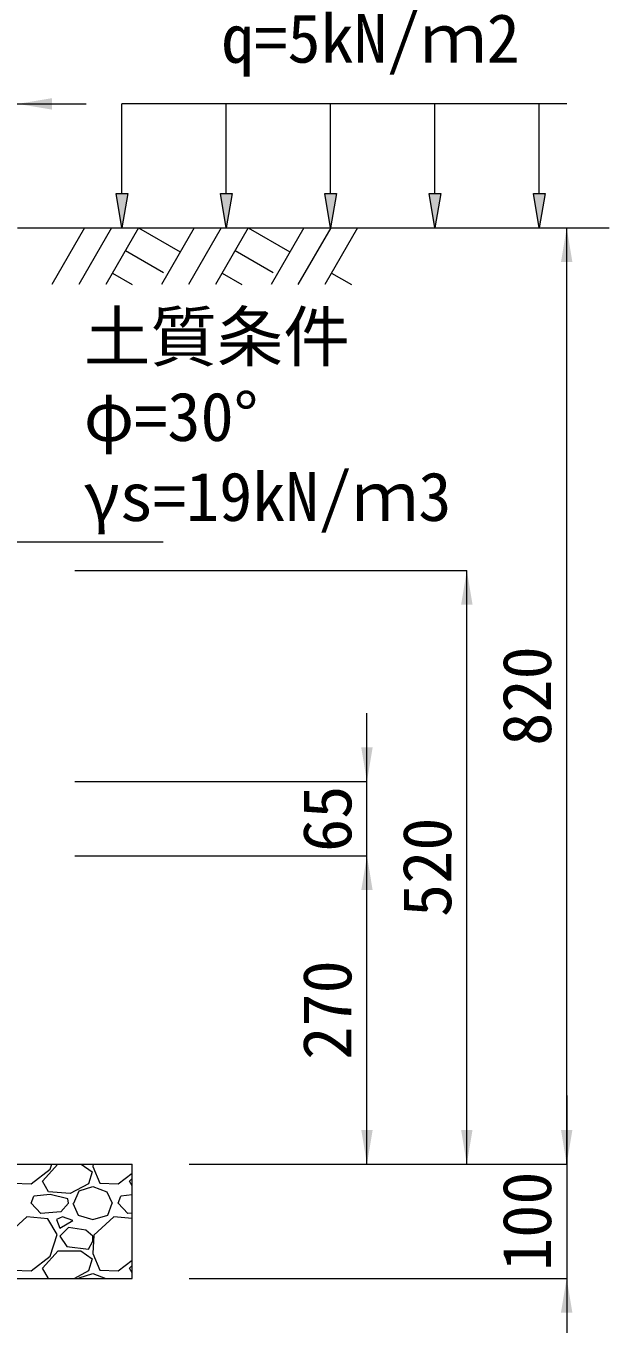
# Model space of a CAD drawing. Units: millimetres at full size, sheet at 1:20. Extents: x 201886 to 211886, y 860265 to 873235.
# Drawn here: x 203236 to 203747, y 864367 to 865504 of the extents above; entities that cross this region are included whole.
import ezdxf
from ezdxf.enums import TextEntityAlignment as Align

# ---------------------------------------------------------------- set-up
doc = ezdxf.new("R2010")
doc.units = ezdxf.units.MM
doc.header["$LTSCALE"] = 20
doc.linetypes.add('USER2', pattern=[28.575, 19.05, -3.175, 3.175, -3.175])
for name, color, linetype, lineweight in [('0_2', 7, 'Continuous', 20), ('ハッチング', 7, 'Continuous', 5), ('寸法線', 7, 'Continuous', 13), ('補助線', 8, 'USER2', 13)]:
    doc.layers.add(name, color=color, linetype=linetype, lineweight=lineweight)
doc.layers.add('文字', color=7, linetype='Continuous')
doc.styles.add('ＭＳ ゴシック', font='')
doc.styles.get('ＭＳ ゴシック').set_extended_font_data('MS Gothic')

# ---------------------------------------------------------------- blocks, each defined once
blk = doc.blocks.new('filled_arrow')
at = {"color": 0, "linetype": 'Continuous', "lineweight": -2}
blk.add_solid([(7.5, 1.25), (0, 0), (7.5, -1.25)], dxfattribs=at)

msp = doc.modelspace()

# ---------------------------------------------------------------- hatches: boundary and pattern name
at = {"layer": '寸法線'}
for points in [[(203325.26, 865357.25), (203320.26, 865327.25), (203315.26, 865357.25)], [(203416.67, 865357.25), (203411.67, 865327.25), (203406.67, 865357.25)], [(203508.09, 865357.25), (203503.09, 865327.25), (203498.09, 865357.25)], [(203599.5, 865357.25), (203594.5, 865327.25), (203589.5, 865357.25)], [(203690.91, 865357.25), (203685.91, 865327.25), (203680.91, 865357.25)]]:
    msp.add_hatch(color=256, dxfattribs=at).paths.add_polyline_path(points)

# ---------------------------------------------------------------- linework, layer by layer
at = {"layer": '0_2'}
for p, q in [((203228.85, 865327.25), (203747.01, 865327.25)), ((202569.1, 864507.25), (203329.1, 864507.25)), ((203329.1, 864407.25), (203329.1, 864507.25)), ((202569.1, 864407.25), (203329.1, 864407.25))]:
    msp.add_line(p, q, dxfattribs=at)
at = {"layer": 'ハッチング', "lineweight": 9}
for p, q in [((203287.5, 865327.24), (203258.85, 865277.62)), ((203311.12, 865327.24), (203282.47, 865277.62)), ((203334.74, 865327.24), (203306.09, 865277.62)), ((203334.74, 865327.24), (203371.31, 865306.13)), ((203383.5, 865327.24), (203354.85, 865277.62)), ((203407.12, 865327.24), (203378.47, 865277.62)), ((203430.74, 865327.24), (203402.09, 865277.62)), ((203430.74, 865327.24), (203467.31, 865306.13)), ((203479.5, 865327.24), (203450.85, 865277.62)), ((203503.12, 865327.24), (203474.47, 865277.62)), ((203526.74, 865327.24), (203498.09, 865277.62)), ((203323.32, 865307.46), (203356.73, 865288.17)), ((203419.32, 865307.46), (203452.73, 865288.17)), ((203311.9, 865287.68), (203329.31, 865277.62)), ((203407.9, 865287.68), (203425.31, 865277.62)), ((203503.9, 865287.68), (203521.31, 865277.62))]:
    msp.add_line(p, q, dxfattribs=at)
at = {"layer": 'ハッチング'}
for p, q in [((203250.59, 864492.25), (203264.09, 864507.25)), ((203257.45, 864502.92), (203258.84, 864507.25)), ((203284.47, 864507.25), (203294.03, 864500.64)), ((203294.88, 864507.25), (203294.79, 864505.21)), ((203240.69, 864489.97), (203257.45, 864502.92)), ((203294.03, 864500.64), (203290.98, 864489.97)), ((203294.79, 864505.21), (203300.88, 864490.73)), ((203316.89, 864489.97), (203329.1, 864499.4)), ((203224.68, 864490.73), (203240.69, 864489.97)), ((203255.93, 864483.11), (203250.59, 864492.25)), ((203290.98, 864489.97), (203274.98, 864481.59)), ((203282.6, 864483.87), (203294.79, 864487.68)), ((203294.79, 864487.68), (203306.98, 864483.11)), ((203300.88, 864490.73), (203316.89, 864489.97)), ((203326.79, 864492.25), (203329.1, 864494.82)), ((203329.1, 864488.3), (203326.79, 864492.25)), ((203240.69, 864473.2), (203242.97, 864479.3)), ((203249.07, 864464.06), (203240.69, 864473.2)), ((203257.45, 864480.82), (203242.97, 864479.3)), ((203274.98, 864481.59), (203255.93, 864483.11)), ((203272.69, 864477.01), (203257.45, 864480.82)), ((203273.45, 864473.2), (203266.59, 864465.58)), ((203273.45, 864473.2), (203272.69, 864477.01)), ((203277.26, 864473.2), (203281.83, 864462.54)), ((203278.02, 864473.2), (203282.6, 864483.87)), ((203306.98, 864483.11), (203311.55, 864473.2)), ((203307.74, 864462.54), (203311.55, 864473.2)), ((203316.89, 864473.2), (203319.17, 864479.3)), ((203325.27, 864464.06), (203316.89, 864473.2)), ((203329.1, 864480.34), (203319.17, 864479.3)), ((203266.59, 864465.58), (203249.07, 864464.06)), ((203281.83, 864462.54), (203294.79, 864458.73)), ((203294.79, 864458.73), (203307.74, 864462.54)), ((203329.1, 864464.39), (203325.27, 864464.06)), ((203236.88, 864461.01), (203219.35, 864445.01)), ((203255.16, 864459.49), (203236.88, 864461.01)), ((203263.55, 864445.77), (203255.16, 864459.49)), ((203268.12, 864461.01), (203262.78, 864458.73)), ((203262.78, 864458.73), (203265.83, 864451.11)), ((203265.83, 864451.11), (203277.26, 864457.96)), ((203273.45, 864451.87), (203265.83, 864444.25)), ((203277.26, 864457.96), (203268.12, 864461.01)), ((203288.69, 864449.58), (203273.45, 864451.87)), ((203313.08, 864461.01), (203295.55, 864445.01)), ((203329.1, 864459.68), (203313.08, 864461.01)), ((203257.45, 864426.72), (203263.55, 864445.77)), ((203265.83, 864444.25), (203271.93, 864435.1)), ((203294.79, 864444.25), (203288.69, 864449.58)), ((203290.98, 864432.82), (203294.79, 864439.68)), ((203295.55, 864445.01), (203294.79, 864429.01)), ((203294.79, 864439.68), (203294.79, 864444.25)), ((203250.59, 864416.05), (203264.31, 864431.29)), ((203264.31, 864431.29), (203284.12, 864431.29)), ((203271.93, 864435.1), (203290.98, 864432.82)), ((203284.12, 864431.29), (203294.03, 864424.44)), ((203294.79, 864429.01), (203300.88, 864414.53)), ((203240.69, 864413.77), (203257.45, 864426.72)), ((203294.03, 864424.44), (203290.98, 864413.77)), ((203316.89, 864413.77), (203329.1, 864423.2)), ((203326.79, 864416.05), (203329.1, 864418.62)), ((203224.68, 864414.53), (203240.69, 864413.77)), ((203255.73, 864407.25), (203250.59, 864416.05)), ((203290.98, 864413.77), (203278.54, 864407.25)), ((203282.42, 864407.25), (203282.6, 864407.67)), ((203282.6, 864407.67), (203294.79, 864411.48)), ((203294.79, 864411.48), (203306.07, 864407.25)), ((203300.88, 864414.53), (203316.89, 864413.77)), ((203329.1, 864412.1), (203326.79, 864416.05))]:
    msp.add_line(p, q, dxfattribs=at)
at = {"layer": '寸法線'}
for p, q in [((203118.85, 865435.8), (203288.85, 865435.8)), ((203278.85, 865327.25), (203709.89, 865327.25)), ((203709.89, 864507.25), (203709.89, 865327.25)), ((203278.85, 865027.25), (203622.39, 865027.25)), ((203622.39, 864507.25), (203622.39, 865027.25)), ((203534.89, 864717.25), (203534.89, 864902.25)), ((203278.85, 864842.25), (203534.89, 864842.25)), ((203278.85, 864777.25), (203534.89, 864777.25)), ((203278.85, 864777.25), (203534.89, 864777.25)), ((203534.89, 864507.25), (203534.89, 864777.25)), ((203709.89, 864567.25), (203709.89, 864347.25)), ((203379.1, 864507.25), (203709.89, 864507.25)), ((203379.1, 864507.25), (203622.39, 864507.25)), ((203379.1, 864507.25), (203534.89, 864507.25)), ((203379.1, 864507.25), (203709.89, 864507.25)), ((203379.1, 864407.25), (203709.89, 864407.25))]:
    msp.add_line(p, q, dxfattribs=at)
at = {"layer": '寸法線', "lineweight": 9}
for p, q in [((203709.89, 865435.8), (203320.26, 865435.8)), ((203320.26, 865357.25), (203320.26, 865435.8)), ((203411.67, 865357.25), (203411.67, 865435.8)), ((203503.09, 865357.25), (203503.09, 865435.8)), ((203594.5, 865357.25), (203594.5, 865435.8)), ((203685.91, 865357.25), (203685.91, 865435.8))]:
    msp.add_line(p, q, dxfattribs=at)
for points in [[(203325.26, 865357.25), (203320.26, 865327.25), (203315.26, 865357.25)], [(203416.67, 865357.25), (203411.67, 865327.25), (203406.67, 865357.25)], [(203508.09, 865357.25), (203503.09, 865327.25), (203498.09, 865357.25)], [(203599.5, 865357.25), (203594.5, 865327.25), (203589.5, 865357.25)], [(203690.91, 865357.25), (203685.91, 865327.25), (203680.91, 865357.25)]]:
    msp.add_lwpolyline(points, close=True, dxfattribs=at)
at = {"layer": '補助線'}
msp.add_line((203105.85, 865052.25), (203356.38, 865052.25), dxfattribs=at)

# ---------------------------------------------------------------- block references
at = {"layer": '寸法線', "xscale": 4, "yscale": 4}
msp.add_blockref('filled_arrow', (203228.85, 865435.8), dxfattribs=at)
for p, rotation in [((203709.89, 865327.25), 270), ((203622.39, 865027.25), 270), ((203534.89, 864842.25), 90), ((203534.89, 864777.25), 270), ((203534.89, 864777.25), 270), ((203534.89, 864507.25), 90), ((203622.39, 864507.25), 90), ((203709.89, 864507.25), 90), ((203709.89, 864507.25), 90), ((203709.89, 864407.25), 270)]:
    msp.add_blockref('filled_arrow', p, dxfattribs=dict(at, rotation=rotation))

# ---------------------------------------------------------------- texts
at = {"layer": '寸法線', "style": 'ＭＳ ゴシック'}
for s, p in [('820', (203674.89, 864917.25)), ('65', (203499.89, 864809.75)), ('520', (203587.39, 864767.25)), ('270', (203499.89, 864642.25)), ('100', (203674.89, 864457.25))]:
    msp.add_text(s, height=42.72, rotation=90, dxfattribs=at).set_placement(p, align=Align.MIDDLE_CENTER)
at = {"layer": '文字', "style": 'ＭＳ ゴシック'}
msp.add_text('q=5kN/ｍ2', height=42.72, dxfattribs=at).set_placement((203407.15, 865459.07), align=Align.BOTTOM_LEFT)
for s, p in [('土質条件', (203286.81, 865253.27)), ('φ=30°', (203286.81, 865183.27)), ('γs=19kN/ｍ3', (203286.81, 865113.27))]:
    msp.add_text(s, height=42.72, dxfattribs=at).set_placement(p, align=Align.TOP_LEFT)

doc.saveas('drawing.dxf')
